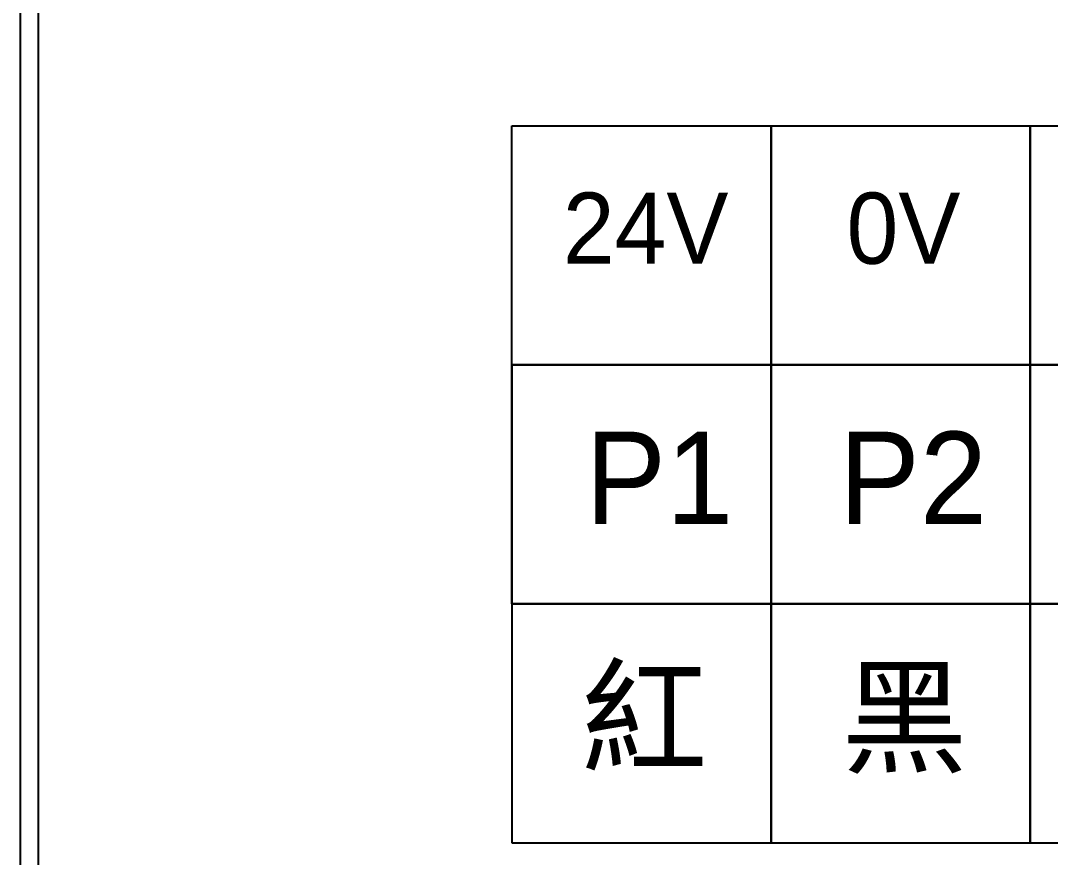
# Model space of a CAD drawing. Extents: x 275 to 562, y 265 to 469.
# Drawn here: x 274.9 to 347.3, y 308.1 to 366.9 of the extents above; entities that cross this region are included whole.
import ezdxf

# ---------------------------------------------------------------- set-up
doc = ezdxf.new("R2010")
doc.units = 0
doc.layers.add('圖框層', color=7, linetype='CONTINUOUS')
doc.layers.add('標尺寸層', color=3, linetype='CONTINUOUS')
doc.styles.add('CNS', font='')
doc.styles.get('CNS').set_extended_font_data('PMingLiU')

msp = doc.modelspace()

# ---------------------------------------------------------------- linework, layer by layer
at = {"layer": '圖框層', "color": 7}
for p, q in [((274.898, 264.945), (274.898, 468.914)), ((276.148, 266.195), (276.148, 467.665))]:
    msp.add_line(p, q, dxfattribs=at)
at = {"layer": '標尺寸層', "color": 0}
for p, q in [((309.414, 342.744), (327.623, 342.744)), ((327.623, 342.744), (345.833, 342.744)), ((345.833, 342.744), (364.043, 342.744))]:
    msp.add_line(p, q, dxfattribs=at)
for points in [[(309.414, 359.544), (327.623, 359.544), (327.623, 325.945), (309.414, 325.945)], [(327.623, 359.544), (345.833, 359.544), (345.833, 325.945), (327.623, 325.945)], [(345.833, 359.544), (364.043, 359.544), (364.043, 325.945), (345.833, 325.945)], [(309.414, 325.945), (327.623, 325.945), (327.623, 342.744), (309.414, 342.744)], [(327.623, 325.945), (345.833, 325.945), (345.833, 342.744), (327.623, 342.744)], [(345.833, 325.945), (364.043, 325.945), (364.043, 342.744), (345.833, 342.744)], [(309.414, 309.146), (327.623, 309.146), (327.623, 325.945), (309.414, 325.945)], [(327.623, 309.146), (345.833, 309.146), (345.833, 325.945), (327.623, 325.945)], [(345.833, 309.146), (364.043, 309.146), (364.043, 325.945), (345.833, 325.945)]]:
    msp.add_lwpolyline(points, close=True, dxfattribs=at)

# ---------------------------------------------------------------- texts
at = {"layer": '標尺寸層', "color": 0, "attachment_point": 1, "style": 'CNS'}
for s, insert, char_height in [('\\pi1.3167;24V', (311.679, 354.843), 5), ('\\pi3.0427;0V', (329.888, 354.843), 5), ('\\pi2.8948;P1', (311.679, 338.044), 6.5), ('\\pi2.5216;P2', (329.888, 338.044), 6.5), ('\\pi2.5925;紅', (311.679, 321.244), 6.5), ('\\pi2.6822;黑', (329.888, 321.244), 6.5)]:
    msp.add_mtext_dynamic_manual_height_columns(s, width=14.2831, gutter_width=32.5, heights=[8.662], dxfattribs=dict(at, insert=insert, char_height=char_height))

doc.saveas('drawing.dxf')
